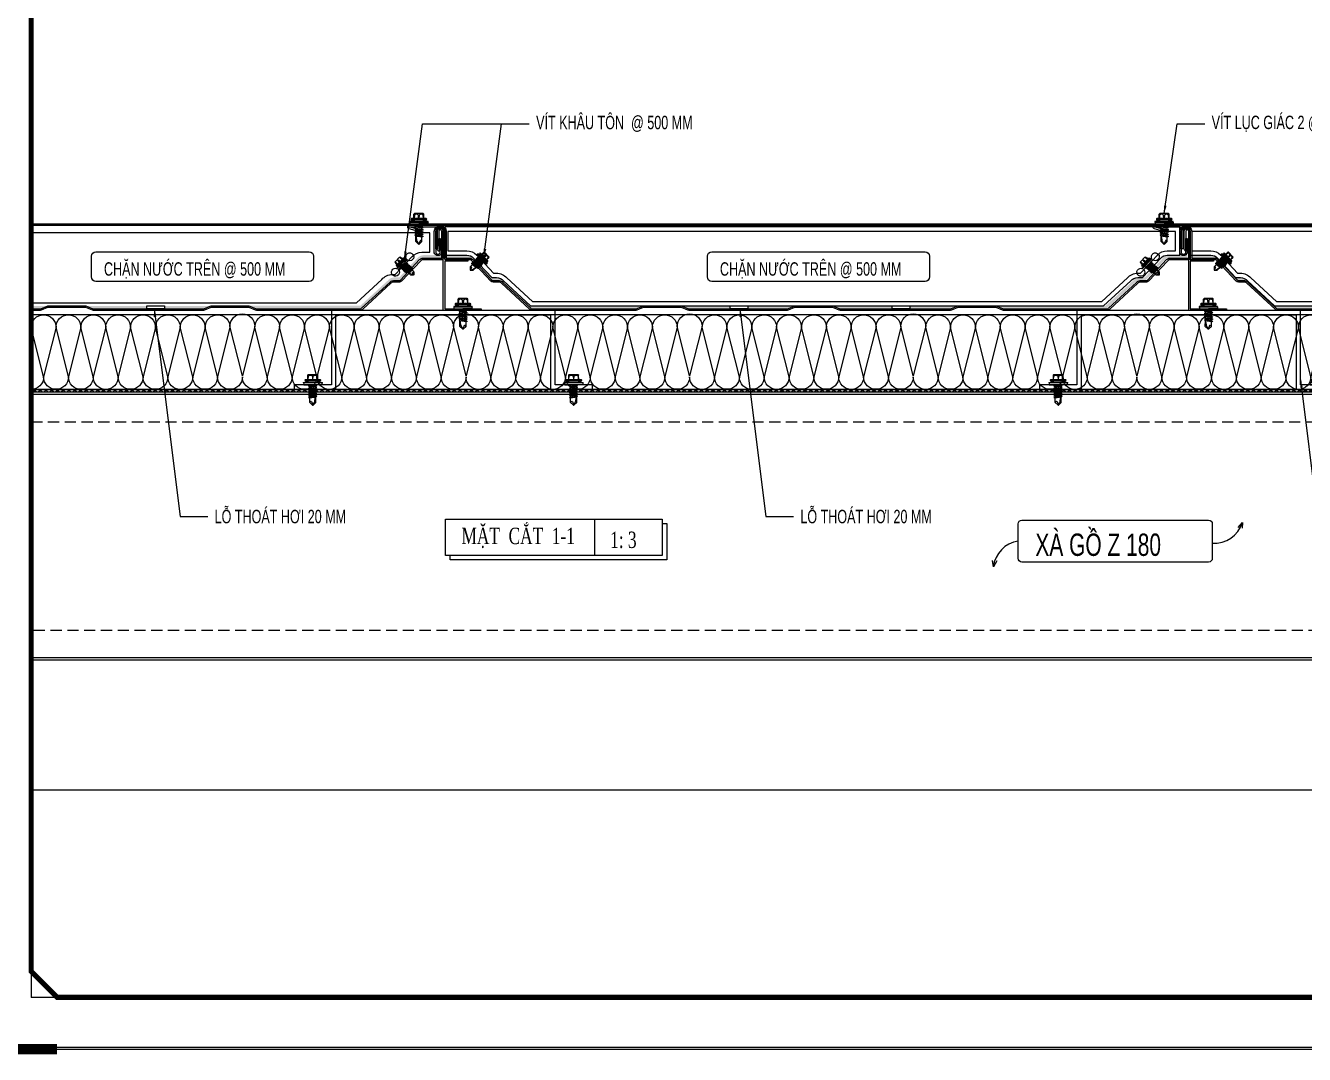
# Model space of a CAD drawing. Header units: inches. Extents: x 340055 to 349452, y -34649 to -30845.
# Drawn here: x 342817.2 to 343103.1, y -32779.5 to -32549.4 of the extents above; entities that cross this region are included whole.
import ezdxf

# ---------------------------------------------------------------- set-up
doc = ezdxf.new("R2010")
doc.units = ezdxf.units.IN
doc.header["$MEASUREMENT"] = 0
doc.linetypes.add('HIDDEN', pattern=[0.375, 0.25, -0.125])
for name, color, linetype in [('3', 3, 'Continuous'), ('DIM', 8, 'Continuous'), ('flashing', 6, 'Continuous'), ('FLAT BAR', 1, 'Continuous'), ('NET IN', 3, 'Continuous'), ('STRUCTURE', 1, 'Continuous')]:
    doc.layers.add(name, color=color, linetype=linetype)
doc.layers.add('TL-TIILE BLOCK A2$0$TL-TITLE BLOCK 1', color=7, linetype='Continuous', lineweight=50)
doc.styles.add('ST1', font='times.ttf', dxfattribs={"width": 0.7})
doc.styles.add('ST1H', font='vnshxh.shx', dxfattribs={"width": 0.7})
doc.dimstyles.new('3', dxfattribs={"dimtxt": 3.5, "dimasz": 1.8, "dimexe": 1, "dimexo": 0, "dimgap": 1, "dimtad": 1, "dimdec": 0, "dimlfac": 3, "dimzin": 0, "dimdsep": 46, "dimtxsty": 'ST1H', "dimblk": 'OBLIQUE', "dimcen": 1, "dimdle": 1, "dimclrd": 8, "dimclre": 8, "dimclrt": 3, "dimadec": 0, "dimazin": 0, "dimtfac": 1, "dimtdec": 0, "dimtix": 1, "dimtofl": 0, "dimtmove": 1, "dimatfit": 3, "dimfxl": 0, "dimtolj": 1, "dimtzin": 0, "dimlwd": -1, "dimlwe": -1, "dimarcsym": 0})

# ---------------------------------------------------------------- blocks, each defined once
blk = doc.blocks.new('A$C2213260D')
at = {"color": 9, "ltscale": 0.5}
for points in [[(0, 8.33, -1), (3.33, 8.33), (1.67, 1.67)], [(6.67, 8.33), (5, 1.67), (3.33, 8.33, -1)], [(6.67, 8.33, -1), (10, 8.33), (8.33, 1.67)], [(10, 8.33, -1), (13.33, 8.33), (11.67, 1.67)], [(16.67, 8.33), (15, 1.67), (13.33, 8.33, -1)], [(16.67, 8.33, -1), (20, 8.33), (18.33, 1.67)], [(20, 8.33, -1), (23.33, 8.33), (21.67, 1.67)], [(26.67, 8.33), (25, 1.67), (23.33, 8.33, -1)], [(26.66, 8.46, -1), (30, 8.46), (28.33, 1.8)], [(30, 8.33, -1), (33.33, 8.33), (31.67, 1.67)], [(36.67, 8.33), (35, 1.67), (33.33, 8.33, -1)], [(36.67, 8.33, -1), (40, 8.33), (38.33, 1.67)], [(40, 8.33, -1), (43.33, 8.33), (41.67, 1.67)], [(46.67, 8.33), (45, 1.67), (43.33, 8.33, -1)], [(46.67, 8.33, -1), (50, 8.33), (48.33, 1.67)], [(50, 8.33, -1), (53.33, 8.33), (51.67, 1.67)], [(56.67, 8.33), (55, 1.67), (53.33, 8.33, -1)], [(56.66, 8.46, -1), (60, 8.46), (58.33, 1.8)], [(60, 8.33, -1), (63.33, 8.33), (61.67, 1.67)], [(66.67, 8.33), (65, 1.67), (63.33, 8.33, -1)], [(66.67, 8.33, -1), (70, 8.33), (68.33, 1.67)], [(70, 8.33, -1), (73.33, 8.33), (71.67, 1.67)], [(76.67, 8.33), (75, 1.67), (73.33, 8.33, -1)], [(76.67, 8.33, -1), (80, 8.33), (78.33, 1.67)], [(80, 8.33, -1), (83.33, 8.33), (81.67, 1.67)], [(86.67, 8.33), (85, 1.67), (83.33, 8.33, -1)], [(86.66, 8.46, -1), (90, 8.46), (88.33, 1.8)], [(90, 8.33, -1), (93.33, 8.33), (91.67, 1.67)], [(96.67, 8.33), (95, 1.67), (93.33, 8.33, -1)], [(96.67, 8.33, -1), (100, 8.33), (98.33, 1.67)], [(100, 8.33, -1), (103.33, 8.33), (101.67, 1.67)], [(106.67, 8.33), (105, 1.67), (103.33, 8.33, -1)], [(106.67, 8.33, -1), (110, 8.33), (108.33, 1.67)], [(110, 8.33, -1), (113.33, 8.33), (111.67, 1.67)], [(116.67, 8.33), (115, 1.67), (113.33, 8.33, -1)], [(116.66, 8.46, -1), (120, 8.46), (118.33, 1.8)], [(120, 8.33, -1), (123.33, 8.33), (121.67, 1.67)], [(126.67, 8.33), (125, 1.67), (123.33, 8.33, -1)], [(126.67, 8.33, -1), (130, 8.33), (128.33, 1.67)], [(130, 8.33, -1), (133.33, 8.33), (131.67, 1.67)], [(136.67, 8.33), (135, 1.67), (133.33, 8.33, -1)], [(136.67, 8.33, -1), (140, 8.33), (138.33, 1.67)], [(140, 8.33, -1), (143.33, 8.33), (141.67, 1.67)], [(146.67, 8.33), (145, 1.67), (143.33, 8.33, -1)], [(146.66, 8.46, -1), (150, 8.46), (148.33, 1.8)], [(150, 8.33, -1), (153.33, 8.33), (151.67, 1.67)], [(156.67, 8.33), (155, 1.67), (153.33, 8.33, -1)], [(156.67, 8.33, -1), (160, 8.33), (158.33, 1.67)], [(160, 8.33, -1), (163.33, 8.33), (161.67, 1.67)], [(166.67, 8.33), (165, 1.67), (163.33, 8.33, -1)], [(166.67, 8.33, -1), (170, 8.33), (168.33, 1.67)], [(170, 8.33, -1), (173.33, 8.33), (171.67, 1.67)]]:
    blk.add_lwpolyline(points, format="xyb", close=True, dxfattribs=at)
for points in [[(8.33, 1.67, -1), (5, 1.67, -1), (1.67, 1.67, -0.414214), (0, 0, -0.414214)], [(18.33, 1.67, -1), (15, 1.67, -1), (11.67, 1.67, -1), (8.33, 1.67)], [(30, 0, -0.414214), (28.33, 1.67, -1), (25, 1.67, -1), (21.67, 1.67, -1), (18.33, 1.67)], [(38.33, 1.67, -1), (35, 1.67, -1), (31.67, 1.67, -0.414214), (30, 0, -0.414214)], [(48.33, 1.67, -1), (45, 1.67, -1), (41.67, 1.67, -1), (38.33, 1.67)], [(60, 0, -0.414214), (58.33, 1.67, -1), (55, 1.67, -1), (51.67, 1.67, -1), (48.33, 1.67)], [(68.33, 1.67, -1), (65, 1.67, -1), (61.67, 1.67, -0.414214), (60, 0, -0.414214)], [(78.33, 1.67, -1), (75, 1.67, -1), (71.67, 1.67, -1), (68.33, 1.67)], [(90, 0, -0.414214), (88.33, 1.67, -1), (85, 1.67, -1), (81.67, 1.67, -1), (78.33, 1.67)], [(98.33, 1.67, -1), (95, 1.67, -1), (91.67, 1.67, -0.414214), (90, 0, -0.414214)], [(108.33, 1.67, -1), (105, 1.67, -1), (101.67, 1.67, -1), (98.33, 1.67)], [(120, 0, -0.414214), (118.33, 1.67, -1), (115, 1.67, -1), (111.67, 1.67, -1), (108.33, 1.67)], [(128.33, 1.67, -1), (125, 1.67, -1), (121.67, 1.67, -0.414214), (120, 0, -0.414214)], [(138.33, 1.67, -1), (135, 1.67, -1), (131.67, 1.67, -1), (128.33, 1.67)], [(150, 0, -0.414214), (148.33, 1.67, -1), (145, 1.67, -1), (141.67, 1.67, -1), (138.33, 1.67)], [(158.33, 1.67, -1), (155, 1.67, -1), (151.67, 1.67, -0.414214), (150, 0, -0.414214)], [(168.33, 1.67, -1), (165, 1.67, -1), (161.67, 1.67, -1), (158.33, 1.67)], [(180, 0, -0.414214), (178.33, 1.67, -1), (175, 1.67, -1), (171.67, 1.67, -1), (168.33, 1.67)]]:
    blk.add_lwpolyline(points, format="xyb", dxfattribs=at)
blk = doc.blocks.new('Short_Self_drilling')
at = {"layer": 'STRUCTURE', "color": 1, "linetype": 'Continuous'}
for p, q in [((6.43, 1.74), (-6.43, 1.73)), ((5.14, 3.76), (-5.14, 3.75)), ((-2.57, 2.9), (-5.14, 2.9)), ((-3.43, 3.75), (-3.43, 6.75)), ((3, 7.19), (-3, 7.18)), ((2.57, 2.9), (-2.57, 2.9)), ((-2.14, 2.8), (-2.14, 2.9)), ((6.25, 0), (0, 0)), ((2.15, 2.8), (2.15, 2.9)), ((2.16, -0.5), (2.15, 0.01)), ((5.14, 2.9), (2.57, 2.9)), ((3.43, 3.76), (3.42, 6.76)), ((2.99, -1.17), (-2.7, -0.23)), ((2.99, -2.7), (-2.7, -1.76)), ((2.99, -4.23), (-2.7, -3.28)), ((2.99, -5.75), (-2.7, -4.81)), ((2.99, -7.28), (-2.7, -6.33)), ((-1.91, -7.99), (-2.7, -7.86)), ((-2.14, -1.38), (-2.14, -0.87)), ((-2.14, -2.91), (-2.14, -2.39)), ((-2.14, -4.43), (-2.14, -3.92)), ((-2.13, -5.96), (-2.14, -5.44)), ((-2.14, -12.33), (-2.14, -8.48)), ((-2.13, -7.49), (-2.13, -6.97)), ((3, -8.8), (-1.14, -8.12)), ((2.16, -2.03), (2.16, -1.51)), ((2.16, -3.55), (2.16, -3.04)), ((2.16, -5.08), (2.16, -4.56)), ((2.16, -6.6), (2.16, -6.09)), ((2.16, -8.13), (2.16, -7.61)), ((2.15, -12.31), (2.15, -9.14))]:
    blk.add_line(p, q, dxfattribs=at)
blk.add_lwpolyline([(6.43, 1.31), (6.43, 1.74), (2.14, 2.81), (-2.14, 2.8), (-6.43, 1.73), (-6.43, 1.3)], close=True, dxfattribs=at)
for points in [[(-6.43, 1.3, -0.088869), (-6.25, 0), (0, 0)], [(-0.13, 3.76), (-0.33, 6.23, 0.338878), (-3.14, 6.23), (-3.33, 3.75)], [(3.3, 3.76), (3.1, 6.23, 0.338878), (0.29, 6.23), (0.1, 3.76)], [(-0.08, -14.04), (-1.04, -12.24, -0.148657), (-1.4, -11.2), (-1.95, -7.72, -0.815006), (-1.21, -7.77, 0.150833), (-0.85, -8.68)], [(2.15, -12.31), (0.17, -14.24, -0.333596), (-0.17, -14.24), (-2.14, -12.33)], [(2.15, -12.31), (1.71, -11.7, 0.52242), (0.88, -11.71), (-0.17, -14.24)]]:
    blk.add_lwpolyline(points, format="xyb", dxfattribs=at)
for points in [[(2.99, -1.17), (2.16, -1.51), (-2.14, -0.85), (-2.7, -0.23), (-2.36, 0)], [(2.99, -2.7), (2.16, -3.04), (-2.14, -2.37), (-2.7, -1.76), (-2.14, -1.38), (2.16, -2.03), (2.99, -2.7)], [(2.99, -4.23), (2.16, -4.56), (-2.14, -3.9), (-2.7, -3.28), (-2.14, -2.91), (2.16, -3.55), (2.99, -4.23)], [(2.99, -5.75), (2.16, -6.09), (-2.14, -5.43), (-2.7, -4.81), (-2.14, -4.43), (2.16, -5.08), (2.99, -5.75)], [(2.99, -7.28), (2.16, -7.62), (-2.14, -6.95), (-2.7, -6.33), (-2.13, -5.96), (2.16, -6.6), (2.99, -7.28)], [(-1.82, -8.53), (-2.14, -8.48), (-2.7, -7.86), (-2.13, -7.49), (-1.83, -7.53)], [(-1.26, -7.62), (2.16, -8.13), (3, -8.8)], [(-1.18, 0), (2.16, -0.5), (2.99, -1.17)], [(3, -8.8), (2.16, -9.14), (-0.85, -8.68)]]:
    blk.add_lwpolyline(points, dxfattribs=at)
for centre, radius, start, end in [((-4.99, 3.32), 0.455, 109.79487, 250.26739), ((-3, 6.75), 0.429, 90.03113, 180.03113), ((3, 6.76), 0.429, 0.03113, 90.03113), ((5.07, 3.33), 0.435, 279.72757, 80.33469), ((9.99, 0.17), 3.74, 162.29632, 182.61031)]:
    blk.add_arc(centre, radius, start, end, dxfattribs=at)
blk = doc.blocks.new('A$C5F901649')
at = {"color": 3, "ltscale": 15}
blk.add_lwpolyline([(39.21, 32.56), (34, 32.56, -0.414214), (33.67, 32.9), (33.67, 38.9, 1), (31.67, 38.9), (31.67, 34.1, 0.564916), (32.66, 34.1), (32.66, 36.75), (33, 36.75), (33, 34.1, -0.737932), (31.33, 34.1), (31.33, 38.9, -1), (34, 38.9), (34, 32.9), (39.21, 32.9, -0.207596), (39.94, 32.58), (44.21, 28.01, 0.207596), (44.46, 27.91), (45.82, 27.91, -0.246585), (46.64, 27.48), (52.91, 21.72, 0.246585), (53.18, 21.58), (76.37, 21.58, 0.095415), (76.49, 21.6), (77.92, 22.17, -0.095415), (78.29, 22.24), (86.37, 22.24, -0.095415), (86.74, 22.17), (88.17, 21.6, 0.095415), (88.29, 21.58), (110.2, 21.58, 0.095415), (110.33, 21.6), (111.76, 22.17, -0.095415), (112.13, 22.24), (120.2, 22.24, -0.095415), (120.58, 22.17), (122, 21.6, 0.095415), (122.13, 21.58), (146.7, 21.58, 0.095415), (146.83, 21.6), (148.26, 22.17, -0.095415), (148.63, 22.24), (156.7, 22.24, -0.095415), (157.08, 22.17), (158.5, 21.6, 0.095415), (158.63, 21.58), (181.82, 21.58, 0.246585), (182.09, 21.72), (188.36, 27.48, -0.246585), (189.18, 27.91), (190.54, 27.91, 0.207596), (190.79, 28.01), (195.06, 32.58, -0.207596), (195.79, 32.9), (200, 32.9), (200, 38.91, 1), (199.33, 38.91), (199.33, 34.91, 1), (199.52, 34.91, -0.067331), (199.35, 35.94), (199.35, 37.32), (199.67, 37.32), (199.67, 35.96, 0.039103), (199.86, 34.91, -1), (199, 34.91), (199, 38.91, -1), (200.33, 38.91), (200.33, 32.9, -0.414214), (200, 32.56), (195.79, 32.56, 0.207596), (195.3, 32.35), (191.03, 27.79, -0.207596), (190.54, 27.58), (189.18, 27.58, 0.246585), (188.63, 27.29), (182.36, 21.53, -0.246585), (181.82, 21.24), (158.63, 21.24, -0.095415), (158.38, 21.29), (156.95, 21.86, 0.095415), (156.7, 21.91), (148.63, 21.91, 0.095415), (148.38, 21.86), (146.95, 21.29, -0.095415), (146.7, 21.24), (122.13, 21.24, -0.095415), (121.88, 21.29), (120.45, 21.86, 0.095415), (120.2, 21.91), (112.13, 21.91, 0.095415), (111.88, 21.86), (110.45, 21.29, -0.095415), (110.2, 21.24), (88.29, 21.24, -0.095415), (88.05, 21.29), (86.62, 21.86, 0.095415), (86.37, 21.91), (78.29, 21.91, 0.095415), (78.05, 21.86), (76.62, 21.29, -0.095415), (76.37, 21.24), (53.18, 21.24, -0.246585), (52.63, 21.53), (46.36, 27.29, 0.246585), (45.82, 27.58), (44.46, 27.58, -0.207596), (43.97, 27.79), (39.7, 32.35, 0.207596)], format="xyb", close=True, dxfattribs=at)
at = {"layer": 'FLAT BAR'}
blk.add_lwpolyline([(33.33, 38.9, 1), (32, 38.9), (32, 35.02), (31.67, 35.02), (31.67, 38.9, -1), (33.67, 38.9), (33.67, 32.56), (38.85, 32.56), (38.85, 32.23), (33.67, 32.23), (33.67, 21.58), (41.82, 21.58), (41.82, 21.24), (33.33, 21.24)], format="xyb", close=True, dxfattribs=at)
at = {"layer": 'FLAT BAR', "linetype": 'Continuous'}
blk.add_lwpolyline([(66.67, 4.58), (58.33, 4.58), (58.33, 21.24), (8.33, 21.24), (8.33, 4.58), (0, 4.58), (0, 3.58), (9.33, 3.58), (9.33, 20.24), (57.33, 20.24), (57.33, 3.58), (66.67, 3.58)], close=True, dxfattribs=at)
at = {"color": 1}
for p, xscale, yscale, zscale, rotation in [((37.74, 21.58), 0.3199999990920701, 0.3199999990920701, 0.3199999990920701, 359.9688729036745), ((4.17, 4.58), -0.3200000000824856, 0.3199999998323619, 0.32, 0.03112738804631476), ((62.5, 4.58), -0.3200000000824856, 0.3199999998323619, 0.32, 0.03112738804631476)]:
    blk.add_blockref('Short_Self_drilling', p, dxfattribs=dict(at, xscale=xscale, yscale=yscale, zscale=zscale, rotation=rotation))
blk = doc.blocks.new('SideLap')
at = {"layer": 'STRUCTURE', "color": 1, "linetype": 'Continuous'}
for p, q in [((19.9, 5.6), (-0.1, -2.7)), ((15.1, 15.6), (0, 0)), ((15.1, 15.6), (20, 12.1)), ((15.1, 15.6), (40.1, 15.6)), ((41.7, 30.4), (40.1, 15.7)), ((40.1, 15.7), (43.8, -8)), ((48.1, 15.7), (41.7, 30.4)), ((41.7, 30.4), (48.2, -10.3)), ((52.1, -11.3), (48.1, 15.7)), ((48.1, 15.7), (52.1, 15.7)), ((53.7, 30.4), (52.1, 15.7)), ((52.1, 15.7), (57.4, -18.2)), ((60.1, 15.7), (53.7, 30.4)), ((53.7, 30.4), (63.7, -33)), ((65.2, -18.1), (60.1, 15.7)), ((60.1, 15.7), (64.1, 15.7)), ((65.7, 30.4), (64.1, 15.7)), ((64.1, 15.7), (69.4, -18.2)), ((72.1, 15.7), (65.7, 30.4)), ((65.7, 30.4), (75.7, -33)), ((77.2, -18.1), (72.1, 15.7)), ((72.1, 15.7), (76.2, 15.7)), ((77.7, 30.6), (76.2, 15.7)), ((76.2, 15.7), (81.4, -18.2)), ((84.1, 15.7), (77.7, 30.6)), ((77.7, 30.6), (87.7, -33)), ((89.2, -18.1), (84.1, 15.7)), ((84.1, 15.7), (88.2, 15.7)), ((89.7, 30.4), (88.2, 15.7)), ((88.2, 15.7), (93.4, -18.2)), ((96.1, 15.7), (89.7, 30.4)), ((89.7, 30.4), (99.8, -33)), ((101.2, -18.1), (96.1, 15.7)), ((96.1, 15.7), (100.2, 15.7)), ((101.8, 30.4), (100.2, 15.7)), ((100.2, 15.7), (105.4, -18.2)), ((108.2, 15.7), (101.8, 30.4)), ((101.8, 30.4), (111.8, -33)), ((112.1, -10.6), (108.2, 15.7)), ((108.2, 15.7), (112.1, 15.7)), ((112.1, -50.6), (112.1, 48)), ((122.4, -51.9), (122.4, 49.3)), ((122.4, 49.3), (125.8, 49.3)), ((125.8, 49.3), (134.2, 15.6)), ((125.8, 49.3), (125.8, -51.9)), ((134.2, 15.7), (134.9, 15.7)), ((134.2, 15.6), (134.2, -18.2)), ((134.9, 39.2), (134.9, 18.9)), ((134.9, 18.9), (134.9, -21.6)), ((141.7, 39.2), (141.7, -41.8)), ((141.7, 25.7), (165.3, 25.7)), ((141.7, 24.7), (161.2, 23.1)), ((161.2, 1), (141.7, -0.5)), ((168.7, 22.3), (168.7, -24.9)), ((-0.1, -2.7), (15, -18.2)), ((1.5, -2), (15.7, -9.5)), ((15, -18.2), (45.3, -18.2)), ((23.9, -12.4), (51.3, -16.7)), ((45, -15.7), (45.4, -18.2)), ((45.4, -18.2), (52, -33)), ((49.2, -16.4), (52, -33)), ((52, -33), (53.2, -18.1)), ((53.2, -18.1), (52.8, -15.8)), ((53.2, -18.1), (57.2, -18.1)), ((57.4, -18.2), (63.7, -33)), ((63.7, -33), (65.2, -18.1)), ((65.2, -18.1), (69.2, -18.1)), ((69.4, -18.2), (75.7, -33)), ((75.7, -33), (77.2, -18.1)), ((77.2, -18.1), (81.2, -18.1)), ((81.4, -18.2), (87.7, -33)), ((87.7, -33), (89.2, -18.1)), ((89.2, -18.1), (93.3, -18.1)), ((93.4, -18.2), (99.8, -33)), ((99.8, -33), (101.2, -18.1)), ((101.2, -18.1), (105.3, -18.1)), ((105.4, -18.2), (111.8, -33)), ((111.8, -33), (112.1, -19.9)), ((125.8, -51.9), (122.4, -51.9)), ((134.2, -18.2), (125.8, -51.9)), ((134.2, -18.1), (134.9, -18.1)), ((134.9, -21.6), (134.9, -41.8)), ((141.7, -2.3), (161.2, -3.9)), ((161.2, -26), (141.7, -27.5)), ((141.7, -28.3), (165.3, -28.3))]:
    blk.add_line(p, q, dxfattribs=at)
for centre, radius, start, end in [((17.7, 8.9), 3.99, 304.23018, 54.5641), ((113.4, 77.3), 29.4, 267.42082, 287.73481), ((138.3, 38.6), 3.42, 9.69644, 170.30356), ((146.7, 12.1), 18.2, 322.55918, 37.44082), ((165.3, 22.3), 3.38, 0, 90), ((1.8, -1.4), 2.24, 141.63478, 215.42875), ((24.4, 2.5), 14.9, 234.00482, 267.82685), ((51.9, 2.1), 13, 231.08251, 265.39217), ((50.5, -13.8), 2.99, 285.97616, 82.6971), ((113.4, -80), 29.4, 72.26519, 92.57918), ((138.3, -40.6), 3.59, 199.76374, 340.23626), ((146.7, -14.9), 18.2, 322.55918, 37.44082), ((165.3, -24.9), 3.38, 270, 0)]:
    blk.add_arc(centre, radius, start, end, dxfattribs=at)
blk = doc.blocks.new('_Oblique')
at = {"color": 0, "linetype": 'ByBlock', "lineweight": -2}
blk.add_line((-0.5, -0.5), (0.5, 0.5), dxfattribs=at)
blk = doc.blocks.new('kt kien truc 1')
at = {"layer": 'Defpoints'}
for p in [(15, 15), (20, 10)]:
    blk.add_line(p, (15, 10), dxfattribs=at)
at = {"layer": 'Defpoints', "color": 8}
blk.add_lwpolyline([(0, 0), (594, 0), (594, 420), (0, 420)], close=True, dxfattribs=at)
at = {"layer": 'Defpoints', "color": 8, "const_width": 2}
blk.add_lwpolyline([(0, 20), (0, 0), (20, 0)], dxfattribs=at)
at = {"layer": 'TL-TIILE BLOCK A2$0$TL-TITLE BLOCK 1', "const_width": 1}
blk.add_lwpolyline([(20, 10), (579, 10), (584, 15), (584, 405), (579, 410), (20, 410), (15, 405), (15, 15)], close=True, dxfattribs=at)

msp = doc.modelspace()

# ---------------------------------------------------------------- hatches: boundary and pattern name
at = {"true_color": 0x37a1c8}
h = msp.add_hatch(color=153, dxfattribs=at)
edge = h.paths.add_edge_path()
edge.add_line((342910.2159, -32601.4216), (342910.2159, -32600.755))
edge.add_line((342910.2159, -32600.755), (342906.2537, -32600.755))
edge.add_arc((342906.2537, -32602.755), 2, 90, 136.911277)
edge.add_line((342904.7931, -32601.3887), (342900.7192, -32605.7439))
edge.add_line((342900.7192, -32605.7439), (342899.6478, -32605.7439))
edge.add_arc((342899.6478, -32607.7439), 2, 90, 141.635522)
edge.add_line((342898.0796, -32606.5025), (342892.009, -32612.0772))
edge.add_line((342892.009, -32612.0772), (342866.9021, -32612.0772))
edge.add_arc((342866.9021, -32613.0772), 1, 68.19859, 90, ccw=False)
edge.add_line((342867.2735, -32612.1487), (342868.7017, -32612.72))
edge.add_arc((342868.8255, -32612.4105), 0.3333, 248.198591, 270)
edge.add_line((342868.8255, -32612.7439), (342892.0137, -32612.7439))
edge.add_arc((342892.0137, -32612.4105), 0.3333, 270, 325.407711)
edge.add_line((342892.2881, -32612.5998), (342898.5573, -32606.8428))
edge.add_arc((342899.3805, -32607.4105), 1, 90, 145.407711, ccw=False)
edge.add_line((342899.3805, -32606.4105), (342900.7412, -32606.4105))
edge.add_arc((342900.7412, -32606.0772), 0.3333, 270, 316.911277)
edge.add_line((342900.9846, -32606.3049), (342905.2561, -32601.7385))
edge.add_arc((342905.9864, -32602.4216), 1, 90, 136.911277, ccw=False)
edge.add_line((342905.9864, -32601.4216), (342910.2159, -32601.4216))
for points in [[(342924, -32606.5407, 0.22919371), (342922.4318, -32605.7821), (342921.3604, -32605.7821), (342917.2866, -32601.4269, 0.20759646), (342915.826, -32600.7932), (342910.8825, -32600.7932), (342910.8825, -32601.4599), (342916.0933, -32601.4599, -0.20759646), (342916.8236, -32601.7767), (342921.095, -32606.3431, 0.20759646), (342921.3384, -32606.4487), (342922.6991, -32606.4487, -0.24658476), (342923.5223, -32606.881), (342929.7915, -32612.638, 0.24658476), (342930.0659, -32612.7821), (342953.2541, -32612.7821, 0.09541457), (342953.3779, -32612.7582), (342954.8062, -32612.1869, -0.09541457), (342955.1776, -32612.1154), (342930.0706, -32612.1154)], [(343090.3333, -32606.5407, 0.22919371), (343088.7652, -32605.7821), (343087.6938, -32605.7821), (343083.6199, -32601.4269, 0.20759646), (343082.1593, -32600.7932), (343077.2159, -32600.7932), (343077.2159, -32601.4599), (343082.4266, -32601.4599, -0.20759646), (343083.1569, -32601.7767), (343087.4283, -32606.3431, 0.20759646), (343087.6718, -32606.4487), (343089.0325, -32606.4487, -0.24658476), (343089.8557, -32606.881), (343096.1248, -32612.638, 0.24658476), (343096.3993, -32612.7821), (343119.5875, -32612.7821, 0.09541457), (343119.7113, -32612.7582), (343121.1395, -32612.1869, -0.09541457), (343121.5109, -32612.1154), (343096.404, -32612.1154)], [(342830.4583, -32612.1147, -0.09541457), (342830.8297, -32612.1862), (342832.2579, -32612.7575, 0.09541457), (342832.3817, -32612.7814), (342844.2906, -32612.7814), (342844.2906, -32612.1147)], [(342848.2296, -32612.1147), (342848.2296, -32612.7814), (342856.9583, -32612.7814, 0.09541457), (342857.0821, -32612.7575), (342858.5103, -32612.1862, -0.09541457), (342858.8817, -32612.1147)], [(342963.2541, -32612.1154, -0.09541457), (342963.6255, -32612.1869), (342965.0538, -32612.7582, 0.09541457), (342965.1776, -32612.7821), (342974.6731, -32612.7821), (342974.6731, -32612.1154)], [(342987.0875, -32612.7821, 0.09541457), (342987.2113, -32612.7582), (342988.6395, -32612.1869, -0.09541457), (342989.0109, -32612.1154), (342978.612, -32612.1154), (342978.612, -32612.7821)], [(342997.0875, -32612.1154, -0.09541457), (342997.4589, -32612.1869), (342998.8871, -32612.7582, 0.09541457), (342999.0109, -32612.7821), (343010.9198, -32612.7821), (343010.9198, -32612.1154)], [(343014.8587, -32612.1154), (343014.8587, -32612.7821), (343023.5875, -32612.7821, 0.09541457), (343023.7113, -32612.7582), (343025.1395, -32612.1869, -0.09541457), (343025.5109, -32612.1154)]]:
    msp.add_hatch(color=153, dxfattribs=at).paths.add_polyline_path(points)
h = msp.add_hatch(color=153, dxfattribs=at)
edge = h.paths.add_edge_path()
edge.add_line((343076.8825, -32601.4216), (343076.8825, -32600.755))
edge.add_line((343076.8825, -32600.755), (343072.9203, -32600.755))
edge.add_arc((343072.9203, -32602.755), 2, 90, 136.911277)
edge.add_line((343071.4597, -32601.3887), (343067.3859, -32605.7439))
edge.add_line((343067.3859, -32605.7439), (343066.3145, -32605.7439))
edge.add_arc((343066.3145, -32607.7439), 2, 90, 141.635522)
edge.add_line((343064.7463, -32606.5025), (343058.6757, -32612.0772))
edge.add_line((343058.6757, -32612.0772), (343033.5687, -32612.0772))
edge.add_arc((343033.5687, -32613.0772), 1, 68.19859, 90, ccw=False)
edge.add_line((343033.9401, -32612.1487), (343035.3684, -32612.72))
edge.add_arc((343035.4922, -32612.4105), 0.3333, 248.198591, 270)
edge.add_line((343035.4922, -32612.7439), (343058.6804, -32612.7439))
edge.add_arc((343058.6804, -32612.4105), 0.3333, 270, 325.407711)
edge.add_line((343058.9548, -32612.5998), (343065.224, -32606.8428))
edge.add_arc((343066.0472, -32607.4105), 1, 90, 145.407711, ccw=False)
edge.add_line((343066.0472, -32606.4105), (343067.4079, -32606.4105))
edge.add_arc((343067.4079, -32606.0772), 0.3333, 270, 316.911277)
edge.add_line((343067.6513, -32606.3049), (343071.9228, -32601.7385))
edge.add_arc((343072.6531, -32602.4216), 1, 90, 136.911277, ccw=False)
edge.add_line((343072.6531, -32601.4216), (343076.8825, -32601.4216))
h = msp.add_hatch(color=153, dxfattribs=at)
edge = h.paths.add_edge_path()
edge.add_line((342818.4042, -32612.1147), (342818.4042, -32612.7814))
edge.add_line((342818.4042, -32612.7814), (342820.4583, -32612.7814))
edge.add_arc((342820.4583, -32612.448), 0.3333, 270, 291.801409)
edge.add_line((342820.5821, -32612.7575), (342822.0103, -32612.1862))
edge.add_arc((342822.3817, -32613.1147), 1, 90, 111.80141, ccw=False)
edge.add_line((342822.3817, -32612.1147), (342818.4042, -32612.1147))
at = {"true_color": 0xf2ee0d}
h = msp.add_hatch(dxfattribs=at)
h.set_pattern_fill('ANSI37,_O', color=2, scale=7.272727, angle=-11.415779)
h.set_pattern_definition([(45.00416636, (-247812.6474, 33043.3627), (-0.642871089, 0.6427776007), []), (135.00416636, (-247812.6474, 33043.3627), (-0.6427776007, -0.642871089), [])])
h.paths.add_polyline_path([(343387.7421, -32631.3461), (343387.7421, -32630.7822), (342818.4042, -32630.7822), (342818.4042, -32631.3461)])

# ---------------------------------------------------------------- linework, layer by layer
msp.add_line((342944.3497, -32659.8184), (342944.3497, -32667.9534))
at = {"color": 3, "ltscale": 15}
for points in [[(342818.4042, -32612.782), (342820.4029, -32612.782, 0.09541457), (342820.5267, -32612.7581), (342821.955, -32612.1868, -0.09541457), (342822.3264, -32612.1153), (342830.4029, -32612.1153, -0.09541457), (342830.7743, -32612.1868), (342832.2026, -32612.7581, 0.09541457), (342832.3264, -32612.782), (342856.9029, -32612.782, 0.09541457), (342857.0267, -32612.7581), (342858.455, -32612.1868, -0.09541457), (342858.8264, -32612.1153), (342866.9029, -32612.1153, -0.09541457), (342867.2743, -32612.1868), (342868.7026, -32612.7581, 0.09541457), (342868.8264, -32612.782), (342892.0146, -32612.782, 0.24658476), (342892.289, -32612.6379), (342898.5582, -32606.8809, -0.24658476), (342899.3814, -32606.4486), (342900.7421, -32606.4486, 0.20759646), (342900.9855, -32606.343), (342905.257, -32601.7766, -0.20759646), (342905.9873, -32601.4597), (342910.198, -32601.4597), (342910.198, -32595.4486, 1), (342909.5313, -32595.4486), (342909.5313, -32599.4472, 1), (342909.7206, -32599.4472, -0.06733073), (342909.5527, -32598.4143), (342909.5527, -32597.0413), (342909.8647, -32597.0413), (342909.8647, -32598.3996, 0.03910332), (342910.0539, -32599.4472, -1), (342909.198, -32599.4472), (342909.198, -32595.4486, -1), (342910.5313, -32595.4486), (342910.5313, -32601.4597, -0.41421356), (342910.198, -32601.7931), (342905.9873, -32601.7931, 0.20759646), (342905.5004, -32602.0043), (342901.2289, -32606.5707, -0.20759646), (342900.7421, -32606.782), (342899.3814, -32606.782, 0.24658476), (342898.8326, -32607.0701), (342892.5634, -32612.8271, -0.24658476), (342892.0146, -32613.1153), (342868.8264, -32613.1153, -0.09541457), (342868.5788, -32613.0676), (342867.1505, -32612.4963, 0.09541457), (342866.9029, -32612.4486), (342858.8264, -32612.4486, 0.09541457), (342858.5788, -32612.4963), (342857.1505, -32613.0676, -0.09541457), (342856.9029, -32613.1153), (342832.3264, -32613.1153, -0.09541457), (342832.0788, -32613.0676), (342830.6505, -32612.4963, 0.09541457), (342830.4029, -32612.4486), (342822.3264, -32612.4486, 0.09541457), (342822.0788, -32612.4963), (342820.6505, -32613.0676, -0.09541457), (342820.4029, -32613.1153), (342818.4042, -32613.1153)], [(342909.5313, -32594.1194), (342902.8776, -32594.1194, 1), (342902.848, -32594.7976), (342905.4916, -32595.5556), (342905.5212, -32595.2171), (342902.8776, -32594.4591), (342909.5313, -32594.4591)], [(343076.1623, -32594.1194), (343069.5085, -32594.1194, 1), (343069.4789, -32594.7976), (343072.1226, -32595.5556), (343072.1522, -32595.2171), (343069.5085, -32594.4591), (343076.1623, -32594.4591)]]:
    msp.add_lwpolyline(points, format="xyb", dxfattribs=at)
at = {"color": 9, "ltscale": 15}
for points in [[(342930.0706, -32612.1154), (343058.1599, -32612.1154), (343064.2305, -32606.5407, -0.22919371), (343065.7986, -32605.7821), (343066.8701, -32605.7821), (343070.9439, -32601.4269, -0.20759646), (343072.4045, -32600.7932), (343075.2168, -32600.7934), (343075.2168, -32594.453), (342910.8877, -32594.4528), (342910.8825, -32600.7932), (342915.826, -32600.7932, -0.20759646), (342917.2866, -32601.4269), (342921.3604, -32605.7821), (342922.4318, -32605.7821, -0.22919371), (342924, -32606.5407)], [(343096.404, -32612.1154), (343224.4932, -32612.1154), (343230.5638, -32606.5407, -0.22919371), (343232.132, -32605.7821), (343233.2034, -32605.7821), (343237.2772, -32601.4269, -0.20759646), (343238.7378, -32600.7932), (343241.5501, -32600.7934), (343241.5501, -32594.453), (343077.2211, -32594.4528), (343077.2159, -32600.7932), (343082.1593, -32600.7932, -0.20759646), (343083.6199, -32601.4269), (343087.6938, -32605.7821), (343088.7652, -32605.7821, -0.22919371), (343090.3333, -32606.5407)], [(342818.4042, -32611.4486), (342891.1037, -32611.4486), (342896.8349, -32606.1856, -0.22154712), (342899.132, -32605.1152), (342899.7695, -32605.1152), (342903.547, -32601.077, -0.20759646), (342905.7378, -32600.1264), (342907.5501, -32600.1265), (342907.5501, -32595.7861), (342818.4042, -32595.7861)], [(342930.4601, -32611.1154), (343057.7704, -32611.1154), (343063.5016, -32605.8524, -0.22154712), (343065.7986, -32604.7821), (343066.4362, -32604.7821), (343070.2136, -32600.7438, -0.20759646), (343072.4045, -32599.7932), (343074.2168, -32599.7934), (343074.2168, -32595.453), (342911.5492, -32595.4528), (342911.5492, -32599.7932), (342915.826, -32599.7932, -0.20759646), (342918.0169, -32600.7438), (342921.7943, -32604.7821), (342922.4318, -32604.7821, -0.22154712), (342924.7289, -32605.8524)], [(343096.7935, -32611.1154), (343224.1037, -32611.1154), (343229.8349, -32605.8524, -0.22154712), (343232.132, -32604.7821), (343232.7695, -32604.7821), (343236.547, -32600.7438, -0.20759646), (343238.7378, -32599.7932), (343240.5501, -32599.7934), (343240.5501, -32595.453), (343077.8825, -32595.4528), (343077.8825, -32599.7932), (343082.1593, -32599.7932, -0.20759646), (343084.3502, -32600.7438), (343088.1277, -32604.7821), (343088.7652, -32604.7821, -0.22154712), (343091.0622, -32605.8524)]]:
    msp.add_lwpolyline(points, format="xyb", close=True, dxfattribs=at)
at = {"color": 1}
for points in [[(342844.2906, -32612.1147), (342848.2296, -32612.1147), (342848.2296, -32612.7814), (342844.2906, -32612.7814)], [(342974.6731, -32612.1154), (342978.612, -32612.1154), (342978.612, -32612.7821), (342974.6731, -32612.7821)], [(343010.9198, -32612.1154), (343014.8587, -32612.1154), (343014.8587, -32612.7821), (343010.9198, -32612.7821)]]:
    msp.add_lwpolyline(points, close=True, dxfattribs=at)
at = {"color": 8}
msp.add_lwpolyline([(342818.4042, -32614.1155), (342818.4042, -32630.7822), (343387.7421, -32630.7822), (343387.7421, -32614.1155)], close=True, dxfattribs=at)
at = {"color": 2, "true_color": 0xf2ee0d}
msp.add_lwpolyline([(343387.7421, -32631.3461), (343387.7421, -32630.7822), (342818.4042, -32630.7822), (342818.4042, -32631.3461), (343387.7421, -32631.3461)], dxfattribs=at)
at = {"color": 94}
msp.add_lwpolyline([(342818.4042, -32691.3461), (342818.4042, -32631.3461), (343387.7421, -32631.3461), (343387.7421, -32691.3461), (342818.4042, -32691.3461)], close=True, dxfattribs=at)
for points in [[(342818.4042, -32631.8461), (343387.7421, -32631.8461)], [(343387.7421, -32690.8461), (342818.4042, -32690.8461)]]:
    msp.add_lwpolyline(points, dxfattribs=at)
at = {"color": 94, "linetype": 'HIDDEN', "ltscale": 10}
for points in [[(342818.4042, -32638.0127), (343387.7421, -32638.0127)], [(343387.7421, -32684.6794), (342818.4042, -32684.6794)]]:
    msp.add_lwpolyline(points, dxfattribs=at)
msp.add_lwpolyline([(342911.057, -32659.8184), (342959.494, -32659.8184), (342959.494, -32667.9534), (342911.057, -32667.9534)], close=True)
at = {"color": 8}
for points in [[(343088.2332, -32661.6424), (343089.2257, -32660.5774), (343089.1242, -32661.8272)], [(343034.3256, -32669.155), (343033.5422, -32670.4719), (343033.3393, -32669.063)]]:
    msp.add_lwpolyline(points, dxfattribs=at)
msp.add_arc((343082.8221, -32658.4859), 6.7365, 267.050015, 341.912801, dxfattribs=at)
at = {"layer": 'flashing'}
msp.add_lwpolyline([(342818.4042, -32593.7859), (343387.7421, -32593.7859), (343387.7421, -32594.1195), (342818.4042, -32594.1195)], close=True, dxfattribs=at)

# ---------------------------------------------------------------- block references
at = {"color": 1, "xscale": 0.3199999990920701, "yscale": 0.3199999990920701, "zscale": 0.3199999990920701, "rotation": 359.9688729036745}
for p in [(342905.0752, -32593.7859), (343071.7061, -32593.7859)]:
    msp.add_blockref('Short_Self_drilling', p, dxfattribs=at)
at = {"color": 8}
for p in [(342877.1985, -32634.3573), (343043.8652, -32634.3573)]:
    msp.add_blockref('A$C5F901649', p, dxfattribs=at)
at = {"color": 8, "xscale": 1.666666666656965, "yscale": 1.666666666656965, "zscale": 1.666666666656965}
msp.add_blockref('A$C2213260D', (342818.404, -32630.7822), dxfattribs=at)
at = {"layer": 'DIM'}
for p, xscale, yscale, zscale, rotation in [((342903.9635, -32605.1631), -0.02999999876973104, 0.02999999992607627, 0.03000000000000001, 316.9112768569664), ((342916.5429, -32604.057), 0.02999999876973105, 0.02999999876973105, 0.02999999876973105, 43.08872314303367), ((343070.6302, -32605.1631), -0.02999999876973104, 0.02999999992607627, 0.03000000000000001, 316.9112768569664), ((343082.8763, -32604.057), 0.02999999876973105, 0.02999999876973105, 0.02999999876973105, 43.08872314303367)]:
    msp.add_blockref('SideLap', p, dxfattribs=dict(at, xscale=xscale, yscale=yscale, zscale=zscale, rotation=rotation))

# ---------------------------------------------------------------- leaders
at = {"color": 9}
for points in [[(342901.8669, -32601.7327), (342905.8793, -32571.4122), (342931.2999, -32571.4122)], [(342919.6358, -32601.1414), (342923.57, -32571.4122), (342931.2999, -32571.4122)], [(343071.7061, -32591.4869), (343074.6026, -32571.4122), (343082.3325, -32571.4122)], [(342845.8752, -32612.7821), (342851.685, -32659.2435), (342859.4148, -32659.2435)], [(342976.834, -32612.7821), (342982.6438, -32659.2435), (342990.3737, -32659.2435)], [(343102.198, -32628.6302), (343106.026, -32659.2435), (343113.7559, -32659.2435)]]:
    msp.add_leader(points, dimstyle='3', override={"dimgap": 1, "dimtad": 0}, dxfattribs=at)

# ---------------------------------------------------------------- next in the draw order: texts
at = {"layer": '3', "insert": (343042.9169, -32665.5595), "char_height": 5, "attachment_point": 4, "style": 'ST1H', "bg_fill": 2}
msp.add_mtext('\\A1;xµ gå z 180', dxfattribs=at)

# ---------------------------------------------------------------- next in the draw order: linework, layer by layer
at = {"color": 8}
msp.add_lwpolyline([(342818.4042, -32720.3253), (343387.7421, -32720.3253), (343387.7421, -32544.5354), (342818.4042, -32544.5354), (342818.4042, -32720.3253)], dxfattribs=at)
at = {"color": 1}
msp.add_lwpolyline([(343039.919, -32660.0456), (343081.6421, -32660.0456, -0.41421356), (343082.4754, -32660.879), (343082.4754, -32668.569, -0.41421356), (343081.6421, -32669.4023), (343039.919, -32669.4023, -0.41421356), (343039.0857, -32668.569), (343039.0857, -32660.879, -0.41421356)], format="xyb", close=True, dxfattribs=at)
at = {"color": 8}
msp.add_arc((343039.9509, -32671.1055), 6.4399, 97.721031, 174.353658, dxfattribs=at)

# ---------------------------------------------------------------- next in the draw order: texts
at = {"color": 3, "linetype": 'Continuous', "insert": (342947.8513, -32664.4611), "char_height": 3.65909, "attachment_point": 4, "style": 'ST1', "bg_fill": 3, "box_fill_scale": 1.25, "bg_fill_color": 256, "bg_fill_true_color": 13158600, "bg_fill_transparency": 3139400}
msp.add_mtext('\\A1;1: 3', dxfattribs=at)
at = {"layer": '3', "char_height": 3, "attachment_point": 4, "style": 'ST1H', "bg_fill": 2}
for s, insert in [('\\A1;VÝT KH¢U T¤N  @ 500 MM', (342931.2999, -32571.4122, 0)), ('\\A1;VÝT LôC GI¸C 2 @ 500 MM', (343082.3325, -32571.4122, 0)), ('\\A1;Lç THO¸T H¥I 20 MM', (342859.4148, -32659.2435)), ('\\A1;Lç THO¸T H¥I 20 MM', (342990.3737, -32659.2435))]:
    msp.add_mtext(s, dxfattribs=dict(at, insert=insert))
at = {"layer": 'flashing', "color": 1, "char_height": 3, "attachment_point": 4, "style": 'ST1H', "bg_fill": 2}
for insert in [(342834.6778, -32604.1903), (342972.3966, -32604.1903)]:
    msp.add_mtext('\\A1;CHÆN N¦íC TR£N @ 500 MM', dxfattribs=dict(at, insert=insert))

# ---------------------------------------------------------------- next in the draw order: linework, layer by layer
msp.add_lwpolyline([(342959.494, -32660.7908), (342960.5269, -32660.7908), (342960.5269, -32668.9259), (342912.0899, -32668.9259), (342912.0899, -32667.9534)])
at = {"layer": 'flashing', "color": 1}
for points in [[(342832.8624, -32600.0211), (342880.5588, -32600.0211, -0.41421356), (342881.5588, -32601.0211), (342881.5588, -32605.6307, -0.41421356), (342880.5588, -32606.6307), (342832.8624, -32606.6307, -0.41421356), (342831.8624, -32605.6307), (342831.8624, -32601.0211, -0.41421356)], [(342970.5812, -32600.0211), (343018.2776, -32600.0211, -0.41421356), (343019.2776, -32601.0211), (343019.2776, -32605.6307, -0.41421356), (343018.2776, -32606.6307), (342970.5812, -32606.6307, -0.41421356), (342969.5812, -32605.6307), (342969.5812, -32601.0211, -0.41421356)]]:
    msp.add_lwpolyline(points, format="xyb", close=True, dxfattribs=at)

# ---------------------------------------------------------------- next in the draw order: texts
at = {"color": 3, "linetype": 'Continuous', "insert": (342914.6093, -32664.016), "char_height": 3.659091, "attachment_point": 4, "style": 'ST1', "bg_fill": 3, "box_fill_scale": 1.25, "bg_fill_color": 256, "bg_fill_true_color": 13158600, "bg_fill_transparency": 3139304}
msp.add_mtext('\\A1;MẶT  CẮT  1-1', dxfattribs=at)

# ---------------------------------------------------------------- next in the draw order: linework, layer by layer
at = {"layer": 'NET IN'}
msp.add_lwpolyline([(342801.0108, -32291.3349), (343489.7906, -32291.3349), (343489.7906, -32777.9354), (342801.0108, -32777.9354)], close=True, dxfattribs=at)

# ---------------------------------------------------------------- next in the draw order: block references
at = {"layer": '3', "xscale": 1.159562065285868, "yscale": 1.159562065285868, "zscale": 1.159562065285868}
msp.add_blockref('kt kien truc 1', (342801.0108, -32778.3509), dxfattribs=at)

doc.saveas('drawing.dxf')
